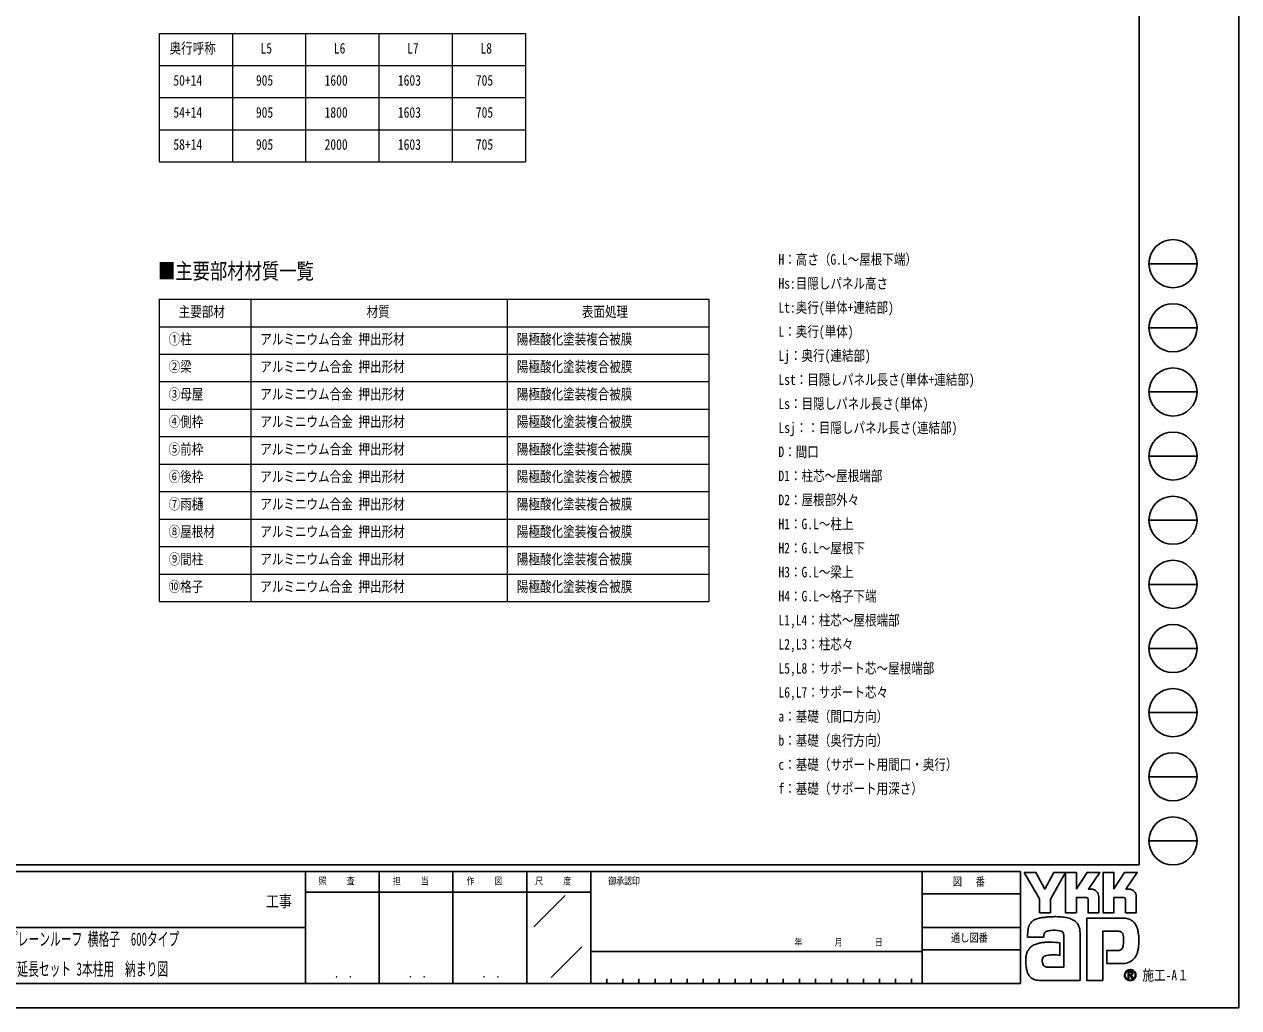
# Model space of a CAD drawing. Units: millimetres, scale not verified. Extents: x -14718 to 14718, y -10397 to 10401.
# Drawn here: x 1464 to 14718, y -10389 to 343 of the extents above; entities that cross this region are included whole.
import ezdxf
from ezdxf.enums import TextEntityAlignment as Align

# ---------------------------------------------------------------- set-up
doc = ezdxf.new("R2010")
doc.units = ezdxf.units.MM
doc.header["$LTSCALE"] = 50
doc.layers.add('0-1_TABLE1', color=7, linetype='Continuous', lineweight=18)
doc.layers.add('0-2_USER1', color=3, linetype='Continuous')
doc.layers.add('0-8_YKK_ZWAK', color=7, linetype='Continuous')
doc.styles.add('ＭＳ ゴシック', font='')
doc.styles.get('ＭＳ ゴシック').set_extended_font_data('MS Gothic')

msp = doc.modelspace()

# ---------------------------------------------------------------- linework, layer by layer
at = {"layer": '0-1_TABLE1'}
for p, q in [((2934.87, 243.26), (6934.87, 243.26)), ((2934.87, 243.26), (2934.87, -1156.74)), ((3734.87, 243.26), (3734.87, -1156.74)), ((4534.87, 243.26), (4534.87, -1156.74)), ((5334.87, 243.26), (5334.87, -1156.74)), ((6134.87, 243.26), (6134.87, -1156.74)), ((6934.87, 243.26), (6934.87, -1156.74)), ((2934.87, -106.74), (6934.87, -106.74)), ((2934.87, -456.74), (6934.87, -456.74)), ((2934.87, -806.74), (6934.87, -806.74)), ((2934.87, -1156.74), (6934.87, -1156.74)), ((2934.87, -2656.74), (8934.87, -2656.74)), ((2934.87, -2656.74), (2934.87, -5956.74)), ((3934.87, -2656.74), (3934.87, -5956.74)), ((6734.87, -2656.74), (6734.87, -5956.74)), ((8934.87, -2656.74), (8934.87, -5956.74)), ((2934.87, -2956.74), (8934.87, -2956.74)), ((2934.87, -3256.74), (8934.87, -3256.74)), ((2934.87, -3556.74), (8934.87, -3556.74)), ((2934.87, -3856.74), (8934.87, -3856.74)), ((2934.87, -4156.74), (8934.87, -4156.74)), ((2934.87, -4456.74), (8934.87, -4456.74)), ((2934.87, -4756.74), (8934.87, -4756.74)), ((2934.87, -5056.74), (8934.87, -5056.74)), ((2934.87, -5356.74), (8934.87, -5356.74)), ((2934.87, -5656.74), (8934.87, -5656.74)), ((2934.87, -5956.74), (8934.87, -5956.74))]:
    msp.add_line(p, q, dxfattribs=at)
at = {"layer": '0-8_YKK_ZWAK'}
for p, q in [((13632.57, 9718.4), (13632.57, -8831.6)), ((13737.57, -2269.1), (14262.57, -2269.1)), ((13737.57, -2969.1), (14262.57, -2969.1)), ((13737.57, -3669.1), (14262.57, -3669.1)), ((13737.57, -4369.1), (14262.57, -4369.1)), ((13737.57, -5069.1), (14262.57, -5069.1)), ((13737.57, -5769.1), (14262.57, -5769.1)), ((13737.57, -6469.1), (14262.57, -6469.1)), ((13737.57, -7169.1), (14262.57, -7169.1)), ((13737.57, -7869.1), (14262.57, -7869.1)), ((13737.57, -8569.1), (14262.57, -8569.1)), ((13632.57, -8831.6), (-13667.43, -8831.6)), ((4532.57, -8901.6), (-17.43, -8901.6)), ((5337.57, -8901.6), (5337.57, -10126.6)), ((6142.57, -8901.6), (6142.57, -10126.6)), ((6947.57, -8901.6), (6947.57, -10126.6)), ((7647.57, -8901.6), (6947.57, -8901.6)), ((11261.32, -8901.6), (7647.57, -8901.6)), ((7647.57, -8901.6), (7647.57, -10126.6)), ((11261.32, -8901.6), (11261.32, -10126.6)), ((12337.57, -8901.6), (11261.32, -8901.6)), ((12337.57, -8901.6), (12337.57, -10126.6)), ((6947.57, -9129.1), (4532.57, -9129.1)), ((6947.57, -9129.1), (7647.57, -9129.1)), ((7024.87, -9508.12), (7367.63, -9165.35)), ((11261.32, -9146.6), (12337.57, -9146.6)), ((-17.43, -9514.1), (4532.57, -9514.1)), ((11261.32, -9514.1), (12337.57, -9514.1)), ((7212.35, -10060.06), (7549.12, -9723.29)), ((7647.57, -9776.6), (11261.32, -9776.6)), ((12337.57, -9759.1), (11261.32, -9759.1)), ((-17.43, -10126.6), (4532.57, -10126.6)), ((4532.57, -10126.6), (6947.57, -10126.6)), ((6947.57, -10126.6), (7647.57, -10126.6)), ((7647.57, -10126.6), (11261.32, -10126.6)), ((7822.57, -10074.1), (7822.57, -10126.6)), ((7997.57, -10074.1), (7997.57, -10126.6)), ((8172.57, -10074.1), (8172.57, -10126.6)), ((8347.57, -10074.1), (8347.57, -10126.6)), ((8522.57, -10074.1), (8522.57, -10126.6)), ((8697.57, -10074.1), (8697.57, -10126.6)), ((8872.57, -10074.1), (8872.57, -10126.6)), ((9047.57, -10074.1), (9047.57, -10126.6)), ((9222.57, -10074.1), (9222.57, -10126.6)), ((9397.57, -10074.1), (9397.57, -10126.6)), ((9572.57, -10074.1), (9572.57, -10126.6)), ((9747.57, -10074.1), (9747.57, -10126.6)), ((9922.57, -10074.1), (9922.57, -10126.6)), ((10097.57, -10074.1), (10097.57, -10126.6)), ((10272.57, -10074.1), (10272.57, -10126.6)), ((10447.57, -10074.1), (10447.57, -10126.6)), ((10622.57, -10074.1), (10622.57, -10126.6)), ((10797.57, -10074.1), (10797.57, -10126.6)), ((10972.57, -10074.1), (10972.57, -10126.6)), ((11147.57, -10074.1), (11147.57, -10126.6)), ((11261.32, -10126.6), (12337.57, -10126.6)), ((13533.36, -10088.03), (13533.36, -10088.03))]:
    msp.add_line(p, q, dxfattribs=at)
for points in [[(-14717.5, -10389.1), (14717.5, -10389.1), (14717.5, 10400.9), (-14717.5, 10400.9)], [(12376.07, -8912.1), (12504.91, -8912.1), (12601.65, -9094.45), (12698.14, -8912.1), (12827.07, -8912.1), (12661.85, -9206.07), (12661.85, -9353.57), (12544.34, -9353.57), (12544.34, -9202.1)]]:
    msp.add_lwpolyline(points, close=True, dxfattribs=at)
for points in [[(6947.57, -8901.6), (4532.57, -8901.6), (4532.57, -10126.6)], [(13056.91, -9187.23), (12945.69, -9187.23), (12945.69, -9353.44), (12827.2, -9353.44), (12827.2, -8912.1), (12945.69, -8912.1), (12945.69, -9092.65), (13062.24, -8912.1), (13201.44, -8912.1), (13076.56, -9094.84), (13080.98, -9094.84), (13085.87, -9094.84), (13090.88, -9094.84), (13095.71, -9094.84), (13100.03, -9094.84), (13103.51, -9094.84), (13105.84, -9094.84), (13106.68, -9094.84)], [(13466.29, -9187.23), (13355.19, -9187.23), (13355.19, -9353.57), (13236.64, -9353.57), (13236.64, -8912.1), (13355.19, -8912.1), (13355.19, -9092.65), (13471.61, -8912.1), (13610.81, -8912.1), (13485.93, -9094.84), (13490.4, -9094.84), (13495.31, -9094.84), (13500.33, -9094.84), (13505.15, -9094.84), (13509.45, -9094.84), (13512.91, -9094.84), (13515.22, -9094.84), (13516.06, -9094.84)], [(13140.77, -9101.85), (13154.92, -9109.93), (13166.9, -9120.47), (13176.54, -9133.02), (13183.64, -9147.12), (13188.04, -9162.34), (13189.54, -9178.22), (13189.54, -9353.86), (13073.94, -9353.86), (13073.94, -9204.03)], [(13550.19, -9101.85), (13564.38, -9109.93), (13576.41, -9120.47), (13586.09, -9133.02), (13593.24, -9147.12), (13597.66, -9162.34), (13599.18, -9178.22), (13599.18, -9353.57), (13483.31, -9353.57), (13483.31, -9204.03)], [(12976.98, -9511.18), (12981.95, -9531.26), (12984.76, -9552.75), (12985.65, -9575.65), (12985.65, -10091.6), (12563.43, -10091.6)], [(13401.04, -9554.37), (13234.18, -9554.37), (13234.18, -10091.6), (13059.31, -10091.6), (13059.31, -9411.87), (13465.73, -9411.87)], [(13575.5, -9459.89), (13586.9, -9474.29), (13595.45, -9488.23), (13601.41, -9500.85)], [(12616.79, -9557.19), (12608.65, -9561.77), (12602.31, -9567.36), (12597.51, -9573.89), (12594.02, -9581.28), (12591.62, -9589.46), (12590.06, -9598.34), (12589.12, -9607.86), (12588.55, -9617.94), (12413.61, -9618.36), (12414.12, -9594.43), (12415.09, -9567.55)], [(12683.81, -9673.45), (12716.93, -9675.63), (12742.96, -9678.55), (12759.99, -9681.28), (12766.09, -9682.91), (12766.09, -9816.75), (12746.73, -9814.71), (12725.5, -9813.56), (12703.76, -9813.12), (12682.9, -9813.18), (12664.29, -9813.57), (12649.29, -9814.08), (12639.29, -9814.53), (12635.65, -9814.72), (12620.52, -9817.49), (12607.47, -9821.82), (12596.51, -9827.74), (12587.63, -9835.29), (12580.84, -9844.49), (12576.14, -9855.37), (12573.53, -9867.95), (12573, -9882.27), (12574.67, -9898.01), (12578.01, -9911.03), (12582.82, -9921.56), (12588.89, -9929.86), (12596.01, -9936.18), (12603.97, -9940.77), (12612.56, -9943.87), (12621.56, -9945.73), (12807.42, -9945.73), (12807.42, -9601.86), (12807.47, -9595.04), (12807.12, -9588.38), (12806.24, -9581.95), (12804.75, -9575.86), (12802.52, -9570.19), (12799.45, -9565.02), (12795.43, -9560.44), (12790.36, -9556.54)], [(12790.36, -9556.54), (12779.46, -9552.26), (12762.03, -9548.63), (12739.79, -9545.96), (12714.48, -9544.53), (12687.79, -9544.64), (12661.47, -9546.59)], [(13460.39, -9657.59), (13460.17, -9635.31), (13459.11, -9615.24), (13456.6, -9597.62), (13452.03, -9582.67)], [(13560.97, -9867.5), (13544.82, -9880.05), (13528.01, -9889.92), (13510.64, -9897.28), (13492.85, -9902.32), (13474.77, -9905.21), (13456.52, -9906.13), (13276.76, -9906.13), (13276.76, -9764.92), (13378.13, -9764.92), (13396.82, -9764.66), (13413.25, -9763.07), (13427.35, -9758.93)], [(13561.12, -10013.19), (13561.04, -10011.14), (13560.78, -10009.16), (13560.36, -10007.27), (13559.77, -10005.46), (13559.01, -10003.74), (13558.09, -10002.13), (13557.02, -10000.63), (13555.78, -9999.24), (13554.16, -9997.81), (13552.36, -9996.56), (13550.39, -9995.5), (13548.26, -9994.62), (13545.97, -9993.94), (13543.54, -9993.45), (13540.97, -9993.15), (13538.27, -9993.05), (13511.74, -9993.05), (13511.74, -10071.09), (13519.76, -10071.09), (13519.76, -10001.01), (13538.27, -10001.01), (13540.18, -10001.07), (13541.98, -10001.26), (13543.66, -10001.57), (13545.22, -10002), (13546.65, -10002.55), (13547.95, -10003.21), (13549.11, -10003.99), (13550.13, -10004.88)], [(13553.26, -10013.19), (13552.77, -10016.94), (13551.43, -10019.9), (13549.41, -10022.15), (13546.91, -10023.79), (13544.1, -10024.9), (13541.17, -10025.59), (13538.29, -10025.94), (13535.65, -10026.03), (13528.71, -10026.03), (13532.21, -10031.99), (13555.13, -10071.35), (13564.3, -10071.35), (13542.2, -10033.47), (13544.27, -10033.06), (13546.24, -10032.53), (13548.12, -10031.9), (13549.88, -10031.16), (13551.54, -10030.31), (13553.08, -10029.35), (13554.49, -10028.29), (13555.78, -10027.11)]]:
    msp.add_lwpolyline(points, dxfattribs=at)
for centre in [(14000.07, -2269.1), (14000.07, -2969.1), (14000.07, -3669.1), (14000.07, -4369.1), (14000.07, -5069.1), (14000.07, -5769.1), (14000.07, -6469.1), (14000.07, -7169.1), (14000.07, -7869.1), (14000.07, -8569.1)]:
    msp.add_circle(centre, 262.5, dxfattribs=at)
for centre, radius, start, end in [((13106.86, -9182.26), 87.42, 78.26798, 90.11215), ((13108.11, -9175.9), 80.94, 66.19963, 78.22058), ((13516.23, -9182.42), 87.58, 78.27851, 90.10826), ((13517.43, -9176.28), 81.32, 66.2483, 78.23226), ((13057.53, -9203.63), 16.41, 358.57817, 92.1683), ((13466.98, -9203.55), 16.33, 358.29941, 92.43455), ((12677.19, -10083.96), 685.64, 97.86054, 101.37938), ((12717.87, -10366.63), 971.23, 94.90201, 97.9576), ((12720.64, -10389.26), 994, 91.6169, 94.94971), ((12716.79, -10228.31), 833.01, 87.51794, 91.66439), ((12727.61, -9996.32), 600.77, 81.92631, 87.59083), ((12759.56, -9777.41), 379.54, 73.67137, 82.05943), ((12732.32, -9585.7), 317.75, 171.55622, 176.72493), ((12624.64, -9569.63), 208.88, 163.48385, 171.57982), ((12570.62, -9553.61), 152.53, 152.2125, 163.4865), ((12547.28, -9541.54), 126.25, 138.03852, 152.12015), ((12547.26, -9542.13), 126.64, 122.60463, 137.83438), ((12564, -9569.21), 158.47, 108.37421, 122.42809), ((12590.52, -9663.52), 256.38, 100.93159, 107.35499), ((12806.94, -9618.81), 214.03, 60.60528, 73.9085), ((12826.34, -9580.13), 170.81, 52.17347, 59.90542), ((12843.69, -9557.67), 142.43, 43.55042, 52.14561), ((12853.25, -9548.43), 129.14, 34.48659, 43.50182), ((12853.31, -9548.23), 128.97, 25.58915, 34.43128), ((12841.84, -9553.61), 141.65, 17.43089, 25.54591), ((13459.09, -9598.85), 187.09, 78.73198, 87.96551), ((13464.58, -9570.79), 158.51, 69.03034, 78.69541), ((13469.69, -9557.15), 143.94, 59.39484, 68.9885), ((13472.06, -9553), 139.16, 50.3012, 59.3616), ((13471.19, -9553.98), 140.47, 42.05209, 50.28551), ((13401.82, -9593.94), 220.22, 14.76267, 25.00486), ((13266.76, -9630.75), 360.21, 7.9139, 14.95041), ((12644.25, -10155.55), 482.28, 94.78469, 99.91711), ((12653.83, -10265.8), 592.94, 90.80099, 94.81812), ((12662.97, -9666.8), 118.94, 102.4979, 112.84632), ((12685.98, -9766.08), 220.85, 96.37207, 102.75341), ((12655.28, -10347.89), 675.05, 87.57779, 90.82714), ((13402, -9640.14), 85.77, 77.94572, 90.63794), ((13409.45, -9605.16), 50.01, 60.20991, 77.92418), ((13414.28, -9596.07), 39.72, 39.8078, 59.75378), ((13407.49, -9601.26), 48.26, 22.65544, 39.38165), ((13062.71, -9659.62), 397.69, 355.2339, 0.29193), ((13131.85, -9650.37), 496.54, 2.54376, 8.01251), ((13054.52, -9654.44), 573.97, 357.76419, 2.60674), ((12631.44, -9866.53), 238.02, 164.97537, 174.56739), ((12573.6, -9851.11), 178.16, 153.89178, 164.94341), ((12547.25, -9838.44), 148.92, 142.04688, 153.80771), ((12542.16, -9834.8), 142.67, 130.60221, 141.94427), ((12550.56, -9844.9), 155.81, 120.60724, 130.53081), ((12567.15, -9873.11), 188.53, 112.58838, 120.58162), ((12589.48, -9926.75), 246.63, 106.61303, 112.59024), ((12624.58, -10044.75), 369.75, 99.87193, 106.59825), ((13411.02, -9722.1), 40.29, 293.91672, 314.09376), ((13405.52, -9717.25), 47.6, 314.78099, 333.92928), ((13370.17, -9700.08), 86.9, 334.00676, 347.34989), ((13273.74, -9677.75), 185.88, 347.14308, 355.40008), ((13476.26, -9757.09), 137.72, 326.23251, 339.61931), ((13346.92, -9707.01), 276.41, 339.22498, 347.31457), ((13192.02, -9670.87), 435.46, 347.15166, 352.97565), ((13076.59, -9655.86), 551.86, 352.8937, 357.82206), ((12733.47, -9876.3), 340.51, 174.55588, 182.47272), ((12923.74, -9873.31), 530.77, 181.90948, 187.89042), ((13444.3, -9735.95), 175.83, 311.57033, 318.66243), ((13423.95, -9718.1), 202.9, 318.67367, 325.29112), ((12700.42, -9904.72), 305.25, 187.80471, 196.36971), ((12582.52, -9939.55), 182.31, 196.3102, 208.20993), ((12531.17, -9966.88), 124.15, 208.29777, 223.35561), ((12519.59, -9977.07), 108.73, 223.64205, 239.63663), ((12529.2, -9959.58), 128.68, 239.8785, 253.65355), ((13533.08, -10032.83), 61.37, 179.86065, 225.14399), ((13533.46, -10032.76), 61.74, 90.09157, 179.92363), ((13533.07, -10032.56), 54.9, 134.8007, 180.12175), ((13532.85, -10032.92), 54.68, 179.75513, 225.29722), ((13533.23, -10032.25), 54.8, 89.86602, 135.149), ((13533.25, -10033.41), 54.62, 224.62822, 270.10973), ((13533.45, -10032.65), 61.63, 44.93442, 90.08536), ((13533.47, -10032.67), 55.21, 45.03108, 90.11509), ((13533.27, -10032.59), 55.44, 270.09072, 359.90926), ((13541.53, -10012.86), 11.73, 358.3894, 42.86139), ((13541.76, -10013.75), 19.37, 316.37674, 1.6565), ((13533.51, -10032.69), 55.2, 0.00643, 45.07115), ((13533.94, -10032.46), 61.15, 359.78949, 45.13288), ((13533.79, -10032.93), 61.3, 314.92572, 0.23508), ((12546.8, -9899.13), 191.64, 253.69102, 263.74909), ((12561.7, -9766.44), 325.16, 263.68487, 270.30455), ((13533.37, -10032.84), 61.57, 224.94536, 269.98445), ((13533.37, -10032.53), 61.88, 269.98802, 314.93777)]:
    msp.add_arc(centre, radius, start, end, dxfattribs=at)

# ---------------------------------------------------------------- texts
at = {"layer": '0-1_TABLE1', "style": 'ＭＳ ゴシック', "width": 0.8}
for s, p in [('奥行呼称', (3049.27, -10.49)), ('L5', (4042.47, -10.49)), ('L6', (4842.47, -10.49)), ('L7', (5642.47, -10.49)), ('L8', (6442.47, -10.49)), ('50+14', (3091.27, -360.49)), ('905', (3992.07, -360.49)), ('1600', (4741.67, -360.49)), ('1603', (5541.67, -360.49)), ('705', (6392.07, -360.49)), ('54+14', (3091.27, -710.49)), ('905', (3992.07, -710.49)), ('1800', (4741.67, -710.49)), ('1603', (5541.67, -710.49)), ('705', (6392.07, -710.49)), ('58+14', (3091.27, -1060.49)), ('905', (3992.07, -1060.49)), ('2000', (4741.67, -1060.49)), ('1603', (5541.67, -1060.49)), ('705', (6392.07, -1060.49)), ('主要部材', (3149.27, -2885.49)), ('材質', (5200.47, -2885.49)), ('表面処理', (7549.27, -2885.49)), ('①柱', (3039.87, -3185.49)), ('アルミニウム合金 押出形材', (4039.87, -3185.49)), ('陽極酸化塗装複合被膜', (6839.87, -3185.49)), ('②梁', (3039.87, -3485.49)), ('アルミニウム合金 押出形材', (4039.87, -3485.49)), ('陽極酸化塗装複合被膜', (6839.87, -3485.49)), ('③母屋', (3039.87, -3785.49)), ('アルミニウム合金 押出形材', (4039.87, -3785.49)), ('陽極酸化塗装複合被膜', (6839.87, -3785.49)), ('④側枠', (3039.87, -4085.49)), ('アルミニウム合金 押出形材', (4039.87, -4085.49)), ('陽極酸化塗装複合被膜', (6839.87, -4085.49)), ('⑤前枠', (3039.87, -4385.49)), ('アルミニウム合金 押出形材', (4039.87, -4385.49)), ('陽極酸化塗装複合被膜', (6839.87, -4385.49)), ('⑥後枠', (3039.87, -4685.49)), ('アルミニウム合金 押出形材', (4039.87, -4685.49)), ('陽極酸化塗装複合被膜', (6839.87, -4685.49)), ('⑦雨樋', (3039.87, -4985.49)), ('アルミニウム合金 押出形材', (4039.87, -4985.49)), ('陽極酸化塗装複合被膜', (6839.87, -4985.49)), ('⑧屋根材', (3039.87, -5285.49)), ('アルミニウム合金 押出形材', (4039.87, -5285.49)), ('陽極酸化塗装複合被膜', (6839.87, -5285.49)), ('⑨間柱', (3039.87, -5585.49)), ('アルミニウム合金 押出形材', (4039.87, -5585.49)), ('陽極酸化塗装複合被膜', (6839.87, -5585.49)), ('⑩格子', (3039.87, -5885.49)), ('アルミニウム合金 押出形材', (4039.87, -5885.49)), ('陽極酸化塗装複合被膜', (6839.87, -5885.49))]:
    msp.add_text(s, height=115.5, dxfattribs=at).set_placement(p, align=Align.BOTTOM_LEFT)
at = {"layer": '0-2_USER1', "style": 'ＭＳ ゴシック'}
for s, height, width, p in [('■主要部材材質一覧', 173.2, 0.8, (2923.29, -2488.43)), ('H：高さ（G.L～屋根下端）', 115.5, 0.8, (9694.5, -2314.6)), ('Hs:目隠しパネル高さ', 115.5, 0.8, (9694.5, -2577.1)), ('Lt:奥行(単体+連結部)', 115.5, 0.8, (9694.5, -2839.6)), ('L：奥行(単体)', 115.5, 0.8, (9694.5, -3102.1)), ('Lj：奥行(連結部)', 115.5, 0.8, (9694.5, -3364.6)), ('Lst：目隠しパネル長さ(単体+連結部)', 115.5, 0.8, (9694.5, -3627.1)), ('Ls：目隠しパネル長さ(単体)', 115.5, 0.8, (9694.5, -3889.6)), ('Lsj：：目隠しパネル長さ(連結部)', 115.5, 0.8, (9694.5, -4152.1)), ('D：間口', 115.5, 0.8, (9694.5, -4414.6)), ('D1：柱芯～屋根端部', 115.5, 0.8, (9694.5, -4677.1)), ('D2：屋根部外々', 115.5, 0.8, (9694.5, -4939.6)), ('H1：G.L～柱上', 115.5, 0.8, (9694.5, -5202.1)), ('H2：G.L～屋根下', 115.5, 0.8, (9694.5, -5464.6)), ('H3：G.L～梁上', 115.5, 0.8, (9694.5, -5727.1)), ('H4：G.L～格子下端', 115.5, 0.8, (9694.5, -5989.6)), ('L1,L4：柱芯～屋根端部', 115.5, 0.8, (9694.5, -6252.1)), ('L2,L3：柱芯々', 115.5, 0.8, (9694.5, -6514.6)), ('L5,L8：サポート芯～屋根端部', 115.5, 0.8, (9694.5, -6777.1)), ('L6,L7：サポート芯々', 115.5, 0.8, (9694.5, -7039.6)), ('a：基礎（間口方向）', 115.5, 0.8, (9694.5, -7302.1)), ('b：基礎（奥行方向）', 115.5, 0.8, (9694.5, -7564.6)), ('c：基礎（サポート用間口・奥行）', 115.5, 0.8, (9694.5, -7827.1)), ('f：基礎（サポート用深さ）', 115.5, 0.8, (9694.5, -8089.6)), ('目隠しパネル プレーンルーフ 横格子\u3000600タイプ', 143.7, 0.6, (510.32, -9755.02)), (' 1台用 奥行延長セット 3本柱用\u3000納まり図', 143.7, 0.6, (741.21, -10081.68))]:
    msp.add_text(s, height=height, dxfattribs=dict(at, width=width)).set_placement(p, align=Align.BOTTOM_LEFT)
at = {"layer": '0-8_YKK_ZWAK', "style": 'ＭＳ ゴシック', "width": 0.8}
for s, height, p in [('照     査', 76.98, (4677.47, -9067.85)), ('担     当', 76.98, (5485.27, -9067.85)), ('作     図', 76.98, (6290.27, -9067.85)), ('尺     度', 76.98, (7039.97, -9067.85)), ('御承認印', 76.98, (7836.98, -9067.85)), ('図\u3000 番', 89.81, (11596.91, -9085.35)), ('工事', 128.3, (4103.17, -9330.23)), ('年        月        日', 76.98, (9869.67, -9735.35)), ('通し図番', 89.81, (11577.31, -9697.85)), ('． ．', 90.71, (4847.5, -10089.33)), ('． ．', 90.71, (5652.5, -10089.33)), ('． ．', 90.71, (6457.5, -10089.33)), ('施工-A１', 115.5, (13667.57, -10126.6))]:
    msp.add_text(s, height=height, dxfattribs=at).set_placement(p, align=Align.BOTTOM_LEFT)

doc.saveas('drawing.dxf')
